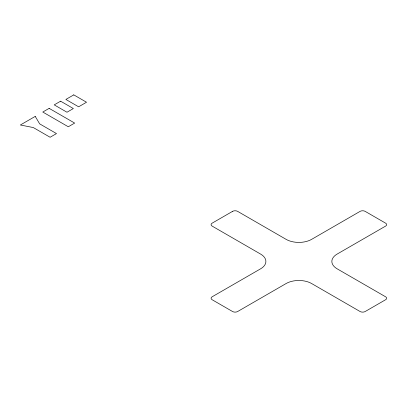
<?xml version="1.0" encoding="UTF-8"?>
<svg xmlns="http://www.w3.org/2000/svg" width="407" height="407" viewBox="0 0 407 407"><rect width="100%" height="100%" fill="white"/><g stroke="black" fill="none" stroke-linecap="round" stroke-linejoin="round"><path stroke-width="0.61" d="M60.607 101.19L54.228 104.869L66.982 112.235L73.357 108.552L60.607 101.19M35.236 116.397L20.35 124.99L33.298 127.554L50.112 137.261L56.487 133.582L39.672 123.87L35.236 116.397M49.161 108.359L42.786 112.037L68.295 126.765L74.669 123.082L49.161 108.359M73.774 94.872L65.868 99.44L78.622 106.802L86.528 102.238L73.774 94.872M232.55 211.375L212.144 223.158A3.607 2.081 0 0 0 212.144 226.104L260.607 254.085A18.035 10.414 0 0 1 260.607 268.813L212.144 296.789A3.607 2.081 0 0 0 212.144 299.735L232.55 311.518A3.607 2.081 0 0 0 237.652 311.518L286.116 283.537A18.035 10.414 0 0 1 311.625 283.537L360.088 311.518A3.607 2.081 0 0 0 365.191 311.518L385.597 299.735A3.607 2.081 0 0 0 385.597 296.789L337.133 268.813A18.035 10.414 0 0 1 337.133 254.085L385.597 226.104A3.607 2.081 0 0 0 385.597 223.158L365.191 211.375A3.607 2.081 0 0 0 360.088 211.375L311.625 239.357A18.035 10.414 0 0 1 286.116 239.357L237.652 211.375A3.607 2.081 0 0 0 232.55 211.375"/></g></svg>
